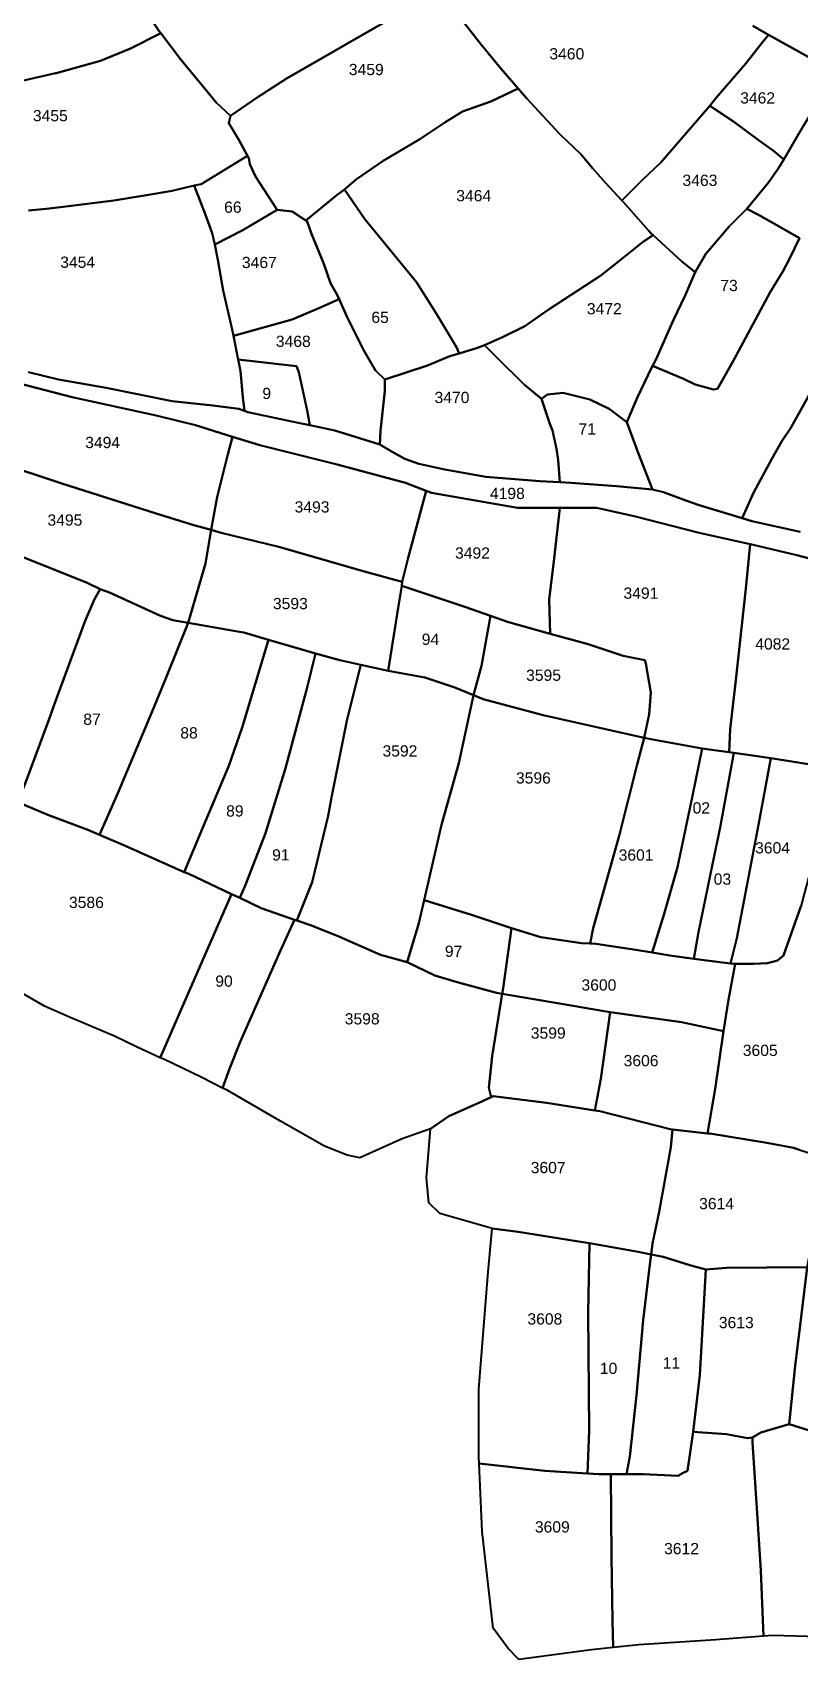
# Model space of a CAD drawing. Header units: inches. Extents: x -210528 to -96779, y -167010 to -59860.
# Drawn here: x -160856 to -152018, y -138696 to -119961 of the extents above; entities that cross this region are included whole.
import ezdxf

# ---------------------------------------------------------------- set-up
doc = ezdxf.new("R2010")
doc.units = ezdxf.units.IN
doc.header["$MEASUREMENT"] = 0
doc.layers.add('PDF7_Geometry', color=9, linetype='Continuous', true_color=0x808080)
doc.layers.add('PDF7_Text', color=7, linetype='Continuous', true_color=0xffffff)
doc.styles.add('PDF Arial', font='arial.ttf')

msp = doc.modelspace()

# ---------------------------------------------------------------- linework, layer by layer
at = {"layer": 'PDF7_Geometry', "color": 1, "lineweight": 40}
for points in [[(-160386, -118470), (-160199, -118762), (-160016, -119012), (-159651, -119539), (-159526, -119750), (-159401, -119941), (-159379, -119969), (-159728, -120143), (-160074, -120286), (-160583, -120430), (-160593, -120430), (-160977, -120516), (-161141, -120545), (-161275, -120564), (-161583, -120679), (-161650, -120689), (-161900, -120593), (-162054, -120276), (-162140, -120066), (-162331, -119739), (-162169, -119634), (-161881, -119500), (-161506, -119261), (-161256, -119069)], [(-151648, -120398), (-151913, -120939), (-152029, -121131), (-152199, -121421), (-152317, -121322), (-152480, -121207), (-152778, -120987), (-153052, -120805), (-152980, -120718), (-152634, -120316), (-152471, -120105), (-152373, -119987), (-151884, -120259)], [(-155259, -120606), (-155162, -120718), (-154778, -121130), (-154537, -121360), (-154403, -121523), (-154249, -121696), (-154066, -121896), (-154047, -121916), (-153759, -122242), (-153730, -122271), (-153705, -122294), (-153817, -122367), (-154105, -122597), (-154307, -122760), (-154912, -123153), (-155182, -123344), (-155441, -123469), (-155649, -123559), (-155730, -123593), (-155941, -123657), (-155970, -123584), (-156200, -123200), (-156431, -122836), (-156748, -122453), (-157027, -122108), (-157260, -121767), (-157229, -121743), (-157123, -121648), (-156815, -121437), (-156392, -121188), (-156104, -120996), (-155902, -120871), (-155575, -120756)], [(-153052, -120805), (-152778, -120987), (-152480, -121207), (-152317, -121322), (-152199, -121421), (-152259, -121524), (-152375, -121687), (-152626, -121992), (-152634, -122003), (-152827, -122194), (-153096, -122511), (-153221, -122722), (-153374, -122597), (-153705, -122294), (-153730, -122271), (-153759, -122242), (-154047, -121916), (-154066, -121896), (-153826, -121658), (-153615, -121456), (-153124, -120891)], [(-158993, -121724), (-158911, -121705), (-158378, -121380), (-158363, -121408), (-158353, -121475), (-158286, -121619), (-158036, -122002), (-158440, -122242), (-158757, -122401), (-158786, -122270), (-158863, -122060)], [(-157260, -121767), (-157027, -122108), (-156748, -122453), (-156431, -122836), (-156200, -123200), (-155970, -123584), (-155941, -123657), (-156047, -123689), (-156306, -123795), (-156797, -123958), (-156902, -123852), (-157037, -123622), (-157229, -123239), (-157322, -123030), (-157344, -122980), (-157421, -122846), (-157498, -122625), (-157642, -122280), (-157690, -122136), (-157706, -122126), (-157344, -121830)], [(-158036, -122002), (-157863, -122021), (-157706, -122126), (-157690, -122136), (-157642, -122280), (-157498, -122625), (-157421, -122846), (-157344, -122980), (-157322, -123030), (-157556, -123133), (-157863, -123267), (-158541, -123454), (-158555, -123382), (-158661, -122932), (-158719, -122577), (-158757, -122401), (-158440, -122242)], [(-152626, -121992), (-152490, -122060), (-152250, -122195), (-152019, -122329), (-152134, -122568), (-152211, -122712), (-152356, -122952), (-152779, -123738), (-152961, -124063), (-153009, -124073), (-153221, -124015), (-153355, -123948), (-153713, -123800), (-153673, -123728), (-153471, -123268), (-153336, -122990), (-153221, -122722), (-153096, -122511), (-152827, -122194), (-152634, -122003)], [(-153705, -122294), (-153374, -122597), (-153221, -122722), (-153336, -122990), (-153471, -123268), (-153673, -123728), (-153713, -123800), (-153721, -123814), (-153884, -124159), (-154009, -124447), (-154211, -124293), (-154432, -124188), (-154740, -124111), (-154922, -124130), (-154989, -124178), (-155191, -124015), (-155508, -123699), (-155649, -123559), (-155441, -123469), (-155182, -123344), (-154912, -123153), (-154307, -122760), (-154105, -122597), (-153817, -122367)], [(-158541, -123454), (-157863, -123267), (-157556, -123133), (-157322, -123030), (-157229, -123239), (-157037, -123622), (-156902, -123852), (-156797, -123958), (-156797, -124092), (-156845, -124542), (-156854, -124705), (-157373, -124542), (-157662, -124483), (-157690, -124312), (-157787, -123871), (-157815, -123804), (-157883, -123794), (-158486, -123727)], [(-155649, -123559), (-155508, -123699), (-155191, -124015), (-154989, -124178), (-154893, -124466), (-154865, -124542), (-154817, -124753), (-154797, -124887), (-154778, -125140), (-155009, -125127), (-155634, -125079), (-156105, -124993), (-156403, -124926), (-156566, -124868), (-156710, -124791), (-156854, -124705), (-156845, -124542), (-156797, -124092), (-156797, -123958), (-156306, -123795), (-156047, -123689), (-155941, -123657), (-155730, -123593)], [(-158486, -123727), (-157883, -123794), (-157815, -123804), (-157787, -123871), (-157690, -124312), (-157662, -124483), (-157796, -124456), (-158373, -124331), (-158413, -124317), (-158431, -124159), (-158459, -123861)], [(-161305, -123928), (-161233, -123946), (-160401, -124158), (-159430, -124369), (-158979, -124484), (-158552, -124617), (-158604, -124820), (-158729, -125309), (-158796, -125689), (-158998, -125634), (-159430, -125500), (-160517, -125155), (-161276, -124906), (-161608, -124793), (-161586, -124714), (-161468, -124283)], [(-154989, -124178), (-154922, -124130), (-154740, -124111), (-154432, -124188), (-154211, -124293), (-154009, -124447), (-153875, -124801), (-153711, -125223), (-154125, -125185), (-154653, -125146), (-154778, -125140), (-154797, -124887), (-154817, -124753), (-154865, -124542), (-154893, -124466)], [(-158552, -124617), (-158238, -124714), (-157345, -124935), (-156556, -125146), (-156321, -125237), (-156528, -126009), (-156595, -126287), (-157047, -126162), (-158018, -125884), (-158681, -125721), (-158796, -125689), (-158729, -125309), (-158604, -124820)], [(-161969, -125559), (-161612, -124810), (-161608, -124793), (-161276, -124906), (-160517, -125155), (-159430, -125500), (-158998, -125634), (-158796, -125689), (-158815, -125797), (-158863, -126075), (-159064, -126757), (-159238, -126727), (-159383, -126679), (-159969, -126411), (-160075, -126372), (-160228, -126296), (-161238, -125893)], [(-156321, -125237), (-156258, -125261), (-155268, -125434), (-154781, -125434), (-154846, -126018), (-154903, -126488), (-154889, -126884), (-155384, -126747), (-155577, -126679), (-155874, -126574), (-156602, -126333), (-156595, -126287), (-156528, -126009)], [(-154781, -125434), (-154355, -125434), (-153923, -125530), (-153173, -125722), (-152587, -125852), (-152635, -126364), (-152750, -127418), (-152818, -127983), (-152829, -128248), (-153087, -128213), (-153138, -128204), (-153731, -128098), (-153809, -128081), (-153750, -127811), (-153731, -127562), (-153788, -127226), (-153798, -127188), (-154048, -127140), (-154452, -127006), (-154889, -126884), (-154903, -126488), (-154846, -126018)], [(-160075, -126372), (-160142, -126487), (-160248, -126737), (-160575, -127618), (-160671, -127887), (-160921, -128557), (-161024, -128824), (-161065, -128807), (-161526, -128577), (-162507, -128145), (-162708, -128078), (-163028, -127963), (-162862, -127541), (-162718, -127196), (-162151, -125941), (-161969, -125559), (-161238, -125893), (-160228, -126296)], [(-158796, -125689), (-158681, -125721), (-158018, -125884), (-157047, -126162), (-156595, -126287), (-156602, -126333), (-156643, -126584), (-156759, -127312), (-157072, -127242), (-157316, -127187), (-157596, -127110), (-157662, -127092), (-158136, -126954), (-158421, -126871), (-158469, -126861), (-159064, -126757), (-158863, -126075), (-158815, -125797)], [(-152587, -125852), (-152567, -125856), (-152048, -125980), (-151683, -126076), (-151436, -126131), (-151501, -126910), (-151539, -127677), (-151539, -127782), (-151530, -128118), (-151559, -128252), (-151578, -128329), (-151626, -128439), (-151914, -128386), (-152349, -128318), (-152587, -128281), (-152775, -128255), (-152829, -128248), (-152818, -127983), (-152750, -127418), (-152635, -126364)], [(-159064, -126757), (-159315, -127388), (-159479, -127781), (-159873, -128721), (-160085, -129200), (-160219, -129142), (-160680, -128970), (-161024, -128824), (-160921, -128557), (-160671, -127887), (-160575, -127618), (-160248, -126737), (-160142, -126487), (-160075, -126372), (-159969, -126411), (-159383, -126679), (-159238, -126727)], [(-155577, -126679), (-155682, -127255), (-155776, -127592), (-155990, -127504), (-156336, -127389), (-156759, -127312), (-156643, -126584), (-156602, -126333), (-155874, -126574)], [(-158136, -126954), (-158441, -127964), (-158595, -128404), (-158893, -129114), (-159108, -129628), (-159796, -129324), (-160085, -129200), (-159873, -128721), (-159479, -127781), (-159315, -127388), (-159064, -126757), (-158469, -126861), (-158421, -126871)], [(-154889, -126884), (-154452, -127006), (-154048, -127140), (-153798, -127188), (-153788, -127226), (-153731, -127562), (-153750, -127811), (-153809, -128081), (-154971, -127820), (-155663, -127638), (-155776, -127592), (-155682, -127255), (-155577, -126679), (-155384, -126747)], [(-157596, -127110), (-157691, -127504), (-157941, -128433), (-158172, -129181), (-158403, -129775), (-158467, -129927), (-158564, -129882), (-159056, -129650), (-159108, -129628), (-158893, -129114), (-158595, -128404), (-158441, -127964), (-158136, -126954), (-157662, -127092)], [(-157072, -127242), (-157230, -127868), (-157412, -128769), (-157451, -128980), (-157634, -129746), (-157812, -130186), (-157836, -130178), (-158220, -130043), (-158467, -129927), (-158403, -129775), (-158172, -129181), (-157941, -128433), (-157691, -127504), (-157596, -127110), (-157316, -127187)], [(-156759, -127312), (-156336, -127389), (-155990, -127504), (-155776, -127592), (-155942, -128376), (-156144, -129085), (-156343, -129952), (-156403, -130216), (-156538, -130667), (-156845, -130580), (-157326, -130369), (-157643, -130245), (-157812, -130186), (-157634, -129746), (-157451, -128980), (-157412, -128769), (-157230, -127868), (-157072, -127242)], [(-155776, -127592), (-155663, -127638), (-154971, -127820), (-153809, -128081), (-153885, -128376), (-154096, -129210), (-154394, -130274), (-154431, -130452), (-154529, -130446), (-155000, -130379), (-155336, -130274), (-155798, -130120), (-156343, -129952), (-156144, -129085), (-155942, -128376)], [(-153809, -128081), (-153731, -128098), (-153138, -128204), (-153250, -128750), (-153423, -129574), (-153577, -130111), (-153714, -130556), (-153904, -130523), (-154366, -130456), (-154431, -130452), (-154394, -130274), (-154096, -129210), (-153885, -128376)], [(-153138, -128204), (-153087, -128213), (-152829, -128248), (-152775, -128255), (-152933, -129114), (-153020, -129536), (-153183, -130322), (-153234, -130628), (-153510, -130590), (-153714, -130556), (-153577, -130111), (-153423, -129574), (-153250, -128750)], [(-152775, -128255), (-152587, -128281), (-152349, -128318), (-152491, -129086), (-152741, -130389), (-152812, -130680), (-153087, -130648), (-153234, -130628), (-153183, -130322), (-153020, -129536), (-152933, -129114)], [(-152349, -128318), (-151914, -128386), (-151626, -128439), (-151703, -128837), (-151732, -129019), (-152001, -130025), (-152203, -130591), (-152270, -130648), (-152385, -130677), (-152549, -130686), (-152760, -130686), (-152812, -130680), (-152741, -130389), (-152491, -129086)], [(-160085, -129200), (-159796, -129324), (-159108, -129628), (-159056, -129650), (-158564, -129882), (-159143, -131213), (-159384, -131766), (-159652, -131644), (-159912, -131519), (-160431, -131299), (-160719, -131174), (-161084, -130963), (-161459, -130781), (-161709, -130676), (-161671, -130532), (-161382, -129736), (-161305, -129487), (-161132, -129133), (-161084, -128979), (-161024, -128824), (-160680, -128970), (-160219, -129142)], [(-158467, -129927), (-158220, -130043), (-157836, -130178), (-157999, -130532), (-158460, -131577), (-158585, -131893), (-158666, -132116), (-158912, -131989), (-159335, -131788), (-159384, -131766), (-159143, -131213), (-158564, -129882)], [(-155336, -130274), (-155433, -130964), (-155443, -131032), (-155509, -131021), (-155961, -130897), (-156221, -130820), (-156538, -130667), (-156403, -130216), (-156343, -129952), (-155798, -130120)], [(-157812, -130186), (-157643, -130245), (-157326, -130369), (-156845, -130580), (-156538, -130667), (-156221, -130820), (-155961, -130897), (-155509, -131021), (-155443, -131032), (-155558, -131750), (-155596, -132114), (-155569, -132220), (-155711, -132287), (-156058, -132440), (-156269, -132584), (-156596, -132699), (-157086, -132919), (-157230, -132890), (-157490, -132785), (-157999, -132497), (-158614, -132142), (-158666, -132116), (-158585, -131893), (-158460, -131577), (-157999, -130532), (-157836, -130178)], [(-155336, -130274), (-155000, -130379), (-154529, -130446), (-154431, -130452), (-154366, -130456), (-153904, -130523), (-153714, -130556), (-153510, -130590), (-153234, -130628), (-153087, -130648), (-152812, -130680), (-152760, -130686), (-152837, -131098), (-152892, -131460), (-153376, -131357), (-154198, -131242), (-154269, -131232), (-154760, -131146), (-155443, -131032), (-155433, -130964)], [(-154198, -131242), (-154308, -132009), (-154377, -132373), (-154933, -132287), (-155548, -132210), (-155569, -132220), (-155596, -132114), (-155558, -131750), (-155443, -131032), (-154760, -131146), (-154269, -131232)], [(-152892, -131460), (-152991, -132124), (-153078, -132638), (-153481, -132595), (-153491, -132593), (-154318, -132383), (-154377, -132373), (-154308, -132009), (-154198, -131242), (-153376, -131357)], [(-155569, -132220), (-155548, -132210), (-154933, -132287), (-154377, -132373), (-154318, -132383), (-153491, -132593), (-153481, -132595), (-153501, -132795), (-153635, -133542), (-153712, -133907), (-153727, -134032), (-153876, -134002), (-154438, -133904), (-154587, -133878), (-155260, -133772), (-155558, -133734), (-156163, -133561), (-156288, -133437), (-156317, -133149), (-156269, -132584), (-156058, -132440), (-155711, -132287)], [(-153481, -132595), (-153078, -132638), (-153049, -132641), (-152395, -132747), (-152088, -132805), (-152016, -132828), (-151944, -132852), (-151665, -132948), (-151694, -133111), (-151780, -133428), (-151876, -133907), (-151928, -134179), (-152857, -134185), (-153097, -134204), (-153280, -134156), (-153587, -134060), (-153727, -134032), (-153712, -133907), (-153635, -133542), (-153501, -132795)], [(-151665, -132948), (-151290, -132948), (-151154, -132972), (-151069, -132987), (-150588, -133073), (-150608, -133409), (-150646, -134051), (-150781, -134789), (-150867, -135508), (-150954, -135996), (-150999, -136234), (-151175, -136207), (-151367, -136178), (-151829, -136082), (-152136, -135987), (-152069, -135316), (-152011, -134846), (-151934, -134213), (-151928, -134179), (-151876, -133907), (-151780, -133428), (-151694, -133111)], [(-155558, -133734), (-155260, -133772), (-154587, -133878), (-154438, -133904), (-154453, -134702), (-154443, -136063), (-154462, -136553), (-154953, -136523), (-155709, -136440), (-155712, -136369), (-155712, -135584), (-155606, -134232)], [(-154438, -133904), (-153876, -134002), (-153727, -134032), (-153741, -134146), (-153818, -134788), (-153895, -135651), (-153972, -136360), (-154011, -136561), (-154191, -136561), (-154328, -136561), (-154462, -136553), (-154443, -136063), (-154453, -134702)], [(-153727, -134032), (-153587, -134060), (-153280, -134156), (-153097, -134204), (-153165, -135421), (-153242, -136073), (-153309, -136523), (-153367, -136552), (-153415, -136581), (-153818, -136561), (-154011, -136561), (-153972, -136360), (-153895, -135651), (-153818, -134788), (-153741, -134146)], [(-153097, -134204), (-152857, -134185), (-151928, -134179), (-151934, -134213), (-152011, -134846), (-152069, -135316), (-152136, -135987), (-152463, -136082), (-152559, -136140), (-152617, -136149), (-152857, -136101), (-153242, -136073), (-153165, -135421)], [(-152559, -136140), (-152463, -136082), (-152136, -135987), (-151829, -136082), (-151367, -136178), (-151175, -136207), (-150999, -136234), (-150618, -136293), (-150541, -136303), (-150515, -136302), (-150531, -136619), (-150560, -137261), (-150608, -138009), (-150632, -138397), (-150916, -138421), (-151666, -138440), (-152329, -138421), (-152432, -138429), (-152463, -137673), (-152511, -136897), (-152559, -136197)], [(-153242, -136073), (-152857, -136101), (-152617, -136149), (-152559, -136140), (-152559, -136197), (-152511, -136897), (-152463, -137673), (-152432, -138429), (-152982, -138469), (-153867, -138526), (-154164, -138557), (-154174, -138248), (-154184, -137510), (-154191, -136561), (-154011, -136561), (-153818, -136561), (-153415, -136581), (-153367, -136552), (-153309, -136523)], [(-155709, -136440), (-154953, -136523), (-154462, -136553), (-154328, -136561), (-154191, -136561), (-154184, -137510), (-154174, -138248), (-154164, -138557), (-154415, -138584), (-155251, -138696), (-155375, -138571), (-155549, -138334), (-155674, -137222)]]:
    msp.add_lwpolyline(points, close=True, dxfattribs=at)
for points in [[(-156536, -119692), (-157027, -119970), (-157507, -120248), (-157921, -120488), (-158267, -120708), (-158574, -120919), (-158738, -120766), (-158843, -120641), (-159151, -120267), (-159379, -119969), (-159401, -119941)], [(-156037, -119654), (-155691, -120095), (-155460, -120373), (-155259, -120606), (-155575, -120756), (-155902, -120871), (-156104, -120996), (-156392, -121188), (-156815, -121437), (-157123, -121648), (-157229, -121743), (-157260, -121767), (-157344, -121830), (-157706, -122126), (-157863, -122021), (-158036, -122002), (-158286, -121619), (-158353, -121475), (-158363, -121408), (-158378, -121380), (-158478, -121197), (-158594, -121005), (-158574, -120919), (-158267, -120708), (-157921, -120488), (-157507, -120248), (-157027, -119970), (-156536, -119692)], [(-152557, -119885), (-152373, -119987), (-152471, -120105), (-152634, -120316), (-152980, -120718), (-153052, -120805), (-153124, -120891), (-153615, -121456), (-153826, -121658), (-154066, -121896), (-154249, -121696), (-154403, -121523), (-154537, -121360), (-154778, -121130), (-155162, -120718), (-155259, -120606), (-155460, -120373), (-155691, -120095), (-156037, -119654)], [(-151884, -120259), (-152373, -119987), (-152557, -119885)], [(-160977, -120516), (-160593, -120430), (-160583, -120430), (-160074, -120286), (-159728, -120143), (-159379, -119969), (-159151, -120267), (-158843, -120641), (-158738, -120766), (-158574, -120919), (-158594, -121005), (-158478, -121197), (-158378, -121380), (-158911, -121705), (-158993, -121724), (-159247, -121782), (-159565, -121839), (-159920, -121896), (-160535, -121973), (-160699, -121992), (-160901, -122011)], [(-151798, -123939), (-152116, -124514), (-152221, -124667), (-152337, -124869), (-152548, -125262), (-152678, -125554), (-153173, -125405), (-153327, -125348), (-153586, -125252), (-153711, -125223), (-153875, -124801), (-154009, -124447), (-153884, -124159), (-153721, -123814), (-153713, -123800), (-153355, -123948), (-153221, -124015), (-153009, -124073), (-152961, -124063), (-152779, -123738), (-152356, -122952), (-152211, -122712), (-152134, -122568), (-152019, -122329), (-152250, -122195), (-152490, -122060), (-152626, -121992), (-152375, -121687), (-152259, -121524), (-152199, -121421), (-152029, -121131), (-151913, -120939)], [(-160901, -122011), (-160699, -121992), (-160535, -121973), (-159920, -121896), (-159565, -121839), (-159247, -121782), (-158993, -121724), (-158863, -122060), (-158786, -122270), (-158757, -122401), (-158719, -122577), (-158661, -122932), (-158555, -123382), (-158541, -123454), (-158486, -123727), (-158459, -123861), (-158431, -124159), (-158413, -124317), (-158479, -124293), (-158777, -124254), (-159248, -124206), (-160007, -124053), (-160555, -123957), (-160901, -123871)], [(-151683, -126076), (-152048, -125980), (-152567, -125856), (-152587, -125852), (-153173, -125722), (-153923, -125530), (-154355, -125434), (-154781, -125434), (-155268, -125434), (-156258, -125261), (-156321, -125237), (-156556, -125146), (-157345, -124935), (-158238, -124714), (-158552, -124617), (-158979, -124484), (-159430, -124369), (-160401, -124158), (-161233, -123946)], [(-160901, -123871), (-160555, -123957), (-160007, -124053), (-159248, -124206), (-158777, -124254), (-158479, -124293), (-158413, -124317), (-158373, -124331), (-157796, -124456), (-157662, -124483), (-157373, -124542), (-156854, -124705), (-156710, -124791), (-156566, -124868), (-156403, -124926), (-156105, -124993), (-155634, -125079), (-155009, -125127), (-154778, -125140), (-154653, -125146), (-154125, -125185), (-153711, -125223), (-153586, -125252), (-153327, -125348), (-153173, -125405), (-152678, -125554), (-152567, -125587), (-152010, -125712)], [(-152010, -125712), (-152567, -125587), (-152678, -125554), (-152548, -125262), (-152337, -124869), (-152221, -124667), (-152116, -124514), (-151798, -123939)], [(-152016, -132828), (-152088, -132805), (-152395, -132747), (-153049, -132641), (-153078, -132638), (-152991, -132124), (-152892, -131460), (-152837, -131098), (-152760, -130686), (-152549, -130686), (-152385, -130677), (-152270, -130648), (-152203, -130591), (-152001, -130025)]]:
    msp.add_lwpolyline(points, dxfattribs=at)

# ---------------------------------------------------------------- texts
at = {"layer": 'PDF7_Text', "color": 4, "attachment_point": 7, "rotation": 359.9925, "style": 'PDF Arial'}
for s, insert, char_height in [('3460', (-154900, -120272), 129.4), ('3459', (-157211, -120453), 129.4), ('3462', (-152701, -120780), 129.4), ('3455', (-160852, -120984), 129.4), ('3464', (-155973, -121906), 129.4), ('3463', (-153366, -121729), 129.4), ('66', (-158648, -122038), 129.4), ('3454', (-160537, -122672), 129.4), ('3467', (-158443, -122675), 129.4), ('73', (-152930, -122940), 129.4), ('3472', (-154468, -123208), 129.4), ('65', (-156951, -123307), 129.4), ('3468', (-158052, -123583), 129.4), ('9', (-158207, -124183), 129), ('3470', (-156223, -124229), 129.4), ('71', (-154564, -124590), 129.4), ('3494', (-160249, -124748), 129.4), ('4198', (-155585, -125335), 129.4), ('3495', (-160684, -125641), 129.4), ('3493', (-157836, -125490), 129.4), ('3492', (-155987, -126021), 129.4), ('3491', (-154046, -126483), 129.4), ('3593', (-158086, -126603), 129.4), ('94', (-156371, -127014), 129.4), ('4082', (-152527, -127068), 129.4), ('3595', (-155168, -127428), 129.4), ('87', (-160271, -127935), 129.4), ('88', (-159153, -128092), 129.4), ('3592', (-156823, -128300), 129.4), ('3596', (-155285, -128611), 129.4), ('89', (-158625, -128991), 129.4), ('02', (-153249, -128956), 129.4), ('91', (-158095, -129497), 129.4), ('3601', (-154102, -129499), 129.4), ('3604', (-152529, -129416), 129.4), ('03', (-153006, -129776), 129.4), ('3586', (-160436, -130044), 129.4), ('97', (-156104, -130607), 129.4), ('90', (-158750, -130951), 129.4), ('3600', (-154530, -130995), 129.4), ('3598', (-157258, -131385), 129.4), ('3599', (-155114, -131549), 129.4), ('3605', (-152671, -131748), 129.4), ('3606', (-154044, -131867), 129.4), ('3607', (-155115, -133098), 129.4), ('3614', (-153174, -133513), 129.4), ('3608', (-155153, -134841), 129.4), ('3613', (-152947, -134883), 129.4), ('11', (-153593, -135346), 129.4), ('10', (-154318, -135410), 129.4), ('3609', (-155067, -137236), 129.4), ('3612', (-153578, -137486), 129.4)]:
    msp.add_mtext(s, dxfattribs=dict(at, insert=insert, char_height=char_height))

doc.saveas('drawing.dxf')
